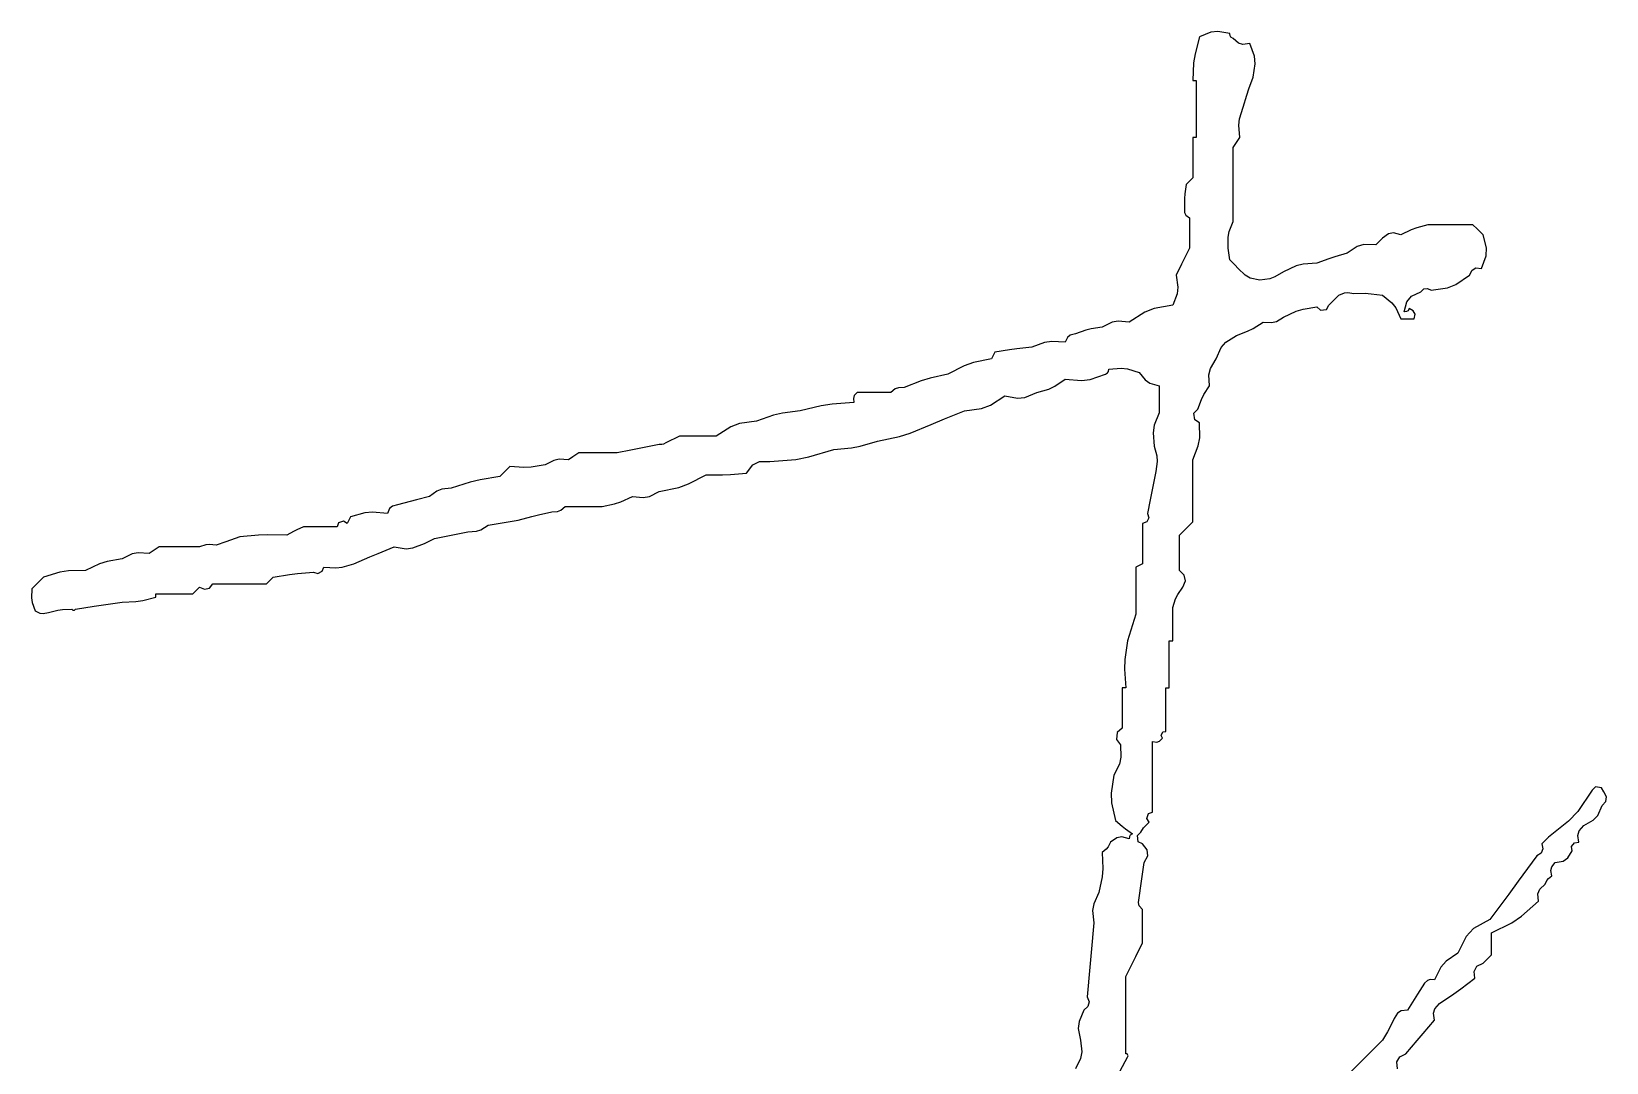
# Model space of a CAD drawing. Header units: inches. Extents: x 0 to 508000, y 0 to 738838.
# Drawn here: x 506592.2 to 506717.1, y 273773.8 to 273855.6 of the extents above; entities that cross this region are included whole.
import ezdxf

# ---------------------------------------------------------------- set-up
doc = ezdxf.new("R2010")
doc.units = ezdxf.units.IN
doc.header["$LTSCALE"] = 1000
doc.header["$MEASUREMENT"] = 0
doc.layers.get('0').update_dxf_attribs({"true_color": 0xffffff})
doc.layers.add('TK-TEXT', color=4, linetype='Continuous', true_color=0x00ffff)

# ---------------------------------------------------------------- blocks, each defined once
blk = doc.blocks.new('A$C4E5A0049')
at = {"lineweight": -3}
for p, q in [((5.9612, 16.3835), (5.9144, 16.3648)), ((5.9898, 16.3867), (5.9612, 16.3835)), ((6.0395, 16.3787), (5.9898, 16.3867)), ((6.0408, 16.3688), (6.0395, 16.3787)), ((6.0447, 16.3629), (6.0408, 16.3688)), ((5.9144, 16.3648), (5.8958, 16.2942)), ((6.0534, 16.3579), (6.0447, 16.3629)), ((6.0752, 16.3388), (6.0534, 16.3579)), ((6.0941, 16.3331), (6.0752, 16.3388)), ((6.1228, 16.3371), (6.0941, 16.3331)), ((6.1416, 16.2845), (6.1228, 16.3371)), ((5.8902, 16.2572), (5.8867, 16.1842)), ((5.8958, 16.2942), (5.8902, 16.2572)), ((6.1367, 16.1981), (6.1447, 16.2534)), ((6.1447, 16.2534), (6.1416, 16.2845)), ((5.8867, 16.1842), (5.8922, 16.1842)), ((5.8922, 16.1842), (5.895, 16.1842)), ((5.895, 16.1842), (5.9005, 16.1842)), ((5.9005, 16.1842), (5.9005, 16.0898)), ((6.1185, 16.1487), (6.1367, 16.1981)), ((6.095, 16.0731), (6.1101, 16.1236)), ((6.1101, 16.1236), (6.1185, 16.1487)), ((5.9005, 16.0898), (5.9005, 16.0425)), ((5.9005, 16.0425), (5.9005, 15.9481)), ((6.0806, 16.0249), (6.095, 16.0731)), ((6.0776, 15.9983), (6.0806, 16.0249)), ((6.0811, 15.9481), (6.0776, 15.9983)), ((5.8922, 15.9481), (5.8867, 15.9481)), ((5.8867, 15.9481), (5.8867, 15.8814)), ((5.895, 15.9481), (5.8922, 15.9481)), ((5.9005, 15.9481), (5.895, 15.9481)), ((6.0534, 15.9064), (6.0645, 15.9231)), ((6.0645, 15.9231), (6.07, 15.9314)), ((6.07, 15.9314), (6.0811, 15.9481)), ((5.8867, 15.8814), (5.8867, 15.8481)), ((5.8867, 15.8481), (5.8867, 15.7814)), ((6.0534, 15.7842), (6.0534, 15.9064)), ((5.8867, 15.7814), (5.8755, 15.7703)), ((6.0534, 15.723), (6.0534, 15.7842)), ((5.8543, 15.7149), (5.8529, 15.6953)), ((5.8589, 15.7536), (5.8543, 15.7149)), ((5.87, 15.7647), (5.8589, 15.7536)), ((5.8755, 15.7703), (5.87, 15.7647)), ((6.0534, 15.6008), (6.0534, 15.723)), ((5.8529, 15.6953), (5.8519, 15.6563)), ((5.8519, 15.6563), (5.8525, 15.6377)), ((5.8525, 15.6377), (5.8582, 15.6263)), ((5.8582, 15.6263), (5.8728, 15.6147)), ((5.8728, 15.6147), (5.8728, 15.5647)), ((6.0372, 15.5585), (6.0534, 15.6008)), ((6.8591, 15.5869), (6.8135, 15.5737)), ((6.9341, 15.5869), (6.8591, 15.5869)), ((6.9716, 15.5869), (6.9341, 15.5869)), ((7.0466, 15.5869), (6.9716, 15.5869)), ((7.0633, 15.5702), (7.0466, 15.5869)), ((5.8728, 15.5647), (5.8728, 15.5397)), ((5.8728, 15.5397), (5.8728, 15.4896)), ((6.0325, 15.4896), (6.0327, 15.5349)), ((6.0327, 15.5349), (6.0372, 15.5585)), ((6.6604, 15.5202), (6.6549, 15.5146)), ((6.6716, 15.5313), (6.6604, 15.5202)), ((6.6968, 15.5495), (6.6716, 15.5313)), ((6.718, 15.5533), (6.6968, 15.5495)), ((6.748, 15.5452), (6.718, 15.5533)), ((6.791, 15.5653), (6.748, 15.5452)), ((6.8135, 15.5737), (6.791, 15.5653)), ((7.0716, 15.5619), (7.0633, 15.5702)), ((7.0883, 15.5452), (7.0716, 15.5619)), ((7.1023, 15.4914), (7.0883, 15.5452)), ((5.8728, 15.4896), (5.8505, 15.4452)), ((6.0354, 15.4702), (6.0325, 15.4896)), ((6.0368, 15.4605), (6.0354, 15.4702)), ((6.0395, 15.441), (6.0368, 15.4605)), ((6.4752, 15.4537), (6.4501, 15.4454)), ((6.5257, 15.4688), (6.4752, 15.4537)), ((6.5664, 15.4965), (6.5257, 15.4688)), ((6.5945, 15.5048), (6.5664, 15.4965)), ((6.6438, 15.5035), (6.5945, 15.5048)), ((6.6549, 15.5146), (6.6438, 15.5035)), ((7.0814, 15.4063), (7.1006, 15.4585)), ((7.1006, 15.4585), (7.1023, 15.4914)), ((5.8394, 15.423), (5.8172, 15.3785)), ((5.8505, 15.4452), (5.8394, 15.423)), ((6.0534, 15.4271), (6.0395, 15.441)), ((6.0603, 15.4202), (6.0534, 15.4271)), ((6.0742, 15.4063), (6.0603, 15.4202)), ((6.1034, 15.3775), (6.0742, 15.4063)), ((6.2617, 15.3924), (6.2266, 15.3706)), ((6.3139, 15.4161), (6.2617, 15.3924)), ((6.3435, 15.4235), (6.3139, 15.4161)), ((6.4007, 15.4271), (6.3435, 15.4235)), ((6.4501, 15.4454), (6.4007, 15.4271)), ((7.0327, 15.3785), (7.0428, 15.3985)), ((7.0428, 15.3985), (7.059, 15.4078)), ((7.059, 15.4078), (7.0814, 15.4063)), ((5.8172, 15.3785), (5.8252, 15.3288)), ((5.8252, 15.3288), (5.822, 15.3002)), ((6.1244, 15.3662), (6.1034, 15.3775)), ((6.1645, 15.3577), (6.1244, 15.3662)), ((6.2054, 15.3631), (6.1645, 15.3577)), ((6.2266, 15.3706), (6.2054, 15.3631)), ((6.8433, 15.3209), (6.8578, 15.3234)), ((6.8578, 15.3234), (6.873, 15.316)), ((6.873, 15.316), (6.9409, 15.326)), ((6.9409, 15.326), (6.9761, 15.3398)), ((6.9761, 15.3398), (7.0327, 15.3785)), ((5.822, 15.3002), (5.8033, 15.2535)), ((6.4493, 15.2535), (6.4659, 15.2701)), ((6.4659, 15.2701), (6.4743, 15.2785)), ((6.4743, 15.2785), (6.491, 15.2952)), ((6.491, 15.2952), (6.5143, 15.3045)), ((6.5143, 15.3045), (6.5286, 15.3061)), ((6.5286, 15.3061), (6.5535, 15.3021)), ((6.5535, 15.3021), (6.6008, 15.3029)), ((6.6008, 15.3029), (6.6247, 15.3014)), ((6.6247, 15.3014), (6.6716, 15.2952)), ((6.6716, 15.2952), (6.71, 15.264)), ((6.71, 15.264), (6.7268, 15.2426)), ((6.7618, 15.2257), (6.7722, 15.2678)), ((6.7722, 15.2678), (6.7917, 15.2912)), ((6.7917, 15.2912), (6.8313, 15.309)), ((6.8313, 15.309), (6.8433, 15.3209)), ((5.6882, 15.2253), (5.6227, 15.184)), ((5.727, 15.2403), (5.6882, 15.2253)), ((5.8033, 15.2535), (5.727, 15.2403)), ((6.2326, 15.1866), (6.2617, 15.2049)), ((6.2617, 15.2049), (6.3145, 15.2289)), ((6.3145, 15.2289), (6.3433, 15.2376)), ((6.3433, 15.2376), (6.4007, 15.2465)), ((6.4007, 15.2465), (6.4148, 15.2329)), ((6.4148, 15.2329), (6.4395, 15.2364)), ((6.4395, 15.2364), (6.4493, 15.2535)), ((6.7268, 15.2426), (6.748, 15.1979)), ((6.748, 15.1979), (6.7702, 15.1979)), ((6.7718, 15.227), (6.7618, 15.2257)), ((6.7702, 15.1979), (6.7813, 15.1979)), ((6.7776, 15.2309), (6.7718, 15.227)), ((6.7827, 15.2396), (6.7776, 15.2309)), ((6.7813, 15.1979), (6.8035, 15.1979)), ((6.7993, 15.2311), (6.7827, 15.2396)), ((6.8067, 15.2163), (6.7993, 15.2311)), ((6.8035, 15.1979), (6.8067, 15.2163)), ((5.3793, 15.1303), (5.3676, 15.1205)), ((5.4004, 15.1354), (5.3793, 15.1303)), ((5.4437, 15.1504), (5.4004, 15.1354)), ((5.4663, 15.1561), (5.4437, 15.1504)), ((5.5116, 15.1632), (5.4663, 15.1561)), ((5.5522, 15.1831), (5.5116, 15.1632)), ((5.5776, 15.1879), (5.5522, 15.1831)), ((5.6227, 15.184), (5.5776, 15.1879)), ((6.0237, 15.1014), (6.0672, 15.1284)), ((6.0672, 15.1284), (6.1135, 15.1465)), ((6.1135, 15.1465), (6.1361, 15.1578)), ((6.1361, 15.1578), (6.1784, 15.184)), ((6.1784, 15.184), (6.2127, 15.1816)), ((6.2127, 15.1816), (6.2326, 15.1866)), ((5.1278, 15.0693), (5.067, 15.059)), ((5.1585, 15.0735), (5.1278, 15.0693)), ((5.2198, 15.0798), (5.1585, 15.0735)), ((5.2725, 15.0995), (5.2198, 15.0798)), ((5.3027, 15.104), (5.2725, 15.0995)), ((5.3588, 15.1007), (5.3027, 15.104)), ((5.3676, 15.1205), (5.3588, 15.1007)), ((5.9839, 15.0312), (6.004, 15.0783)), ((6.004, 15.0783), (6.0237, 15.1014)), ((4.9407, 15.0033), (4.8725, 14.9687)), ((4.9782, 15.0162), (4.9407, 15.0033)), ((5.0531, 15.0312), (4.9782, 15.0162)), ((5.0587, 15.0423), (5.0531, 15.0312)), ((5.0615, 15.0479), (5.0587, 15.0423)), ((5.067, 15.059), (5.0615, 15.0479)), ((5.9595, 14.9924), (5.9839, 15.0312)), ((4.7622, 14.9408), (4.6919, 14.9131)), ((4.7988, 14.9521), (4.7622, 14.9408)), ((4.8725, 14.9687), (4.7988, 14.9521)), ((5.3158, 14.9182), (5.3588, 14.9478)), ((5.3588, 14.9478), (5.4257, 14.9422)), ((5.4257, 14.9422), (5.4619, 14.9467)), ((5.4619, 14.9467), (5.5255, 14.9687)), ((5.5255, 14.9687), (5.5341, 14.9737)), ((5.5341, 14.9737), (5.538, 14.9796)), ((5.538, 14.9796), (5.5393, 14.9895)), ((5.5393, 14.9895), (5.5895, 14.9931)), ((5.5895, 14.9931), (5.6162, 14.9901)), ((5.6162, 14.9901), (5.6644, 14.9756)), ((5.6644, 14.9756), (5.6894, 14.9443)), ((5.6894, 14.9443), (5.7092, 14.9311)), ((5.9528, 14.9658), (5.9595, 14.9924)), ((5.9561, 14.9201), (5.9528, 14.9658)), ((4.4854, 14.8795), (4.4816, 14.8681)), ((4.4816, 14.8681), (4.4836, 14.8506)), ((4.4974, 14.8923), (4.4854, 14.8795)), ((4.553, 14.8923), (4.4974, 14.8923)), ((4.5808, 14.8923), (4.553, 14.8923)), ((4.6364, 14.8923), (4.5808, 14.8923)), ((4.655, 14.907), (4.6364, 14.8923)), ((4.6682, 14.912), (4.655, 14.907)), ((4.6919, 14.9131), (4.6682, 14.912)), ((5.0487, 14.84), (5.1087, 14.8784)), ((5.1087, 14.8784), (5.1609, 14.8688)), ((5.1609, 14.8688), (5.1916, 14.872)), ((5.1916, 14.872), (5.2407, 14.8923)), ((5.2407, 14.8923), (5.2909, 14.9065)), ((5.2909, 14.9065), (5.3158, 14.9182)), ((5.7092, 14.9311), (5.7477, 14.9201)), ((5.7477, 14.9201), (5.7477, 14.8756)), ((5.7477, 14.8756), (5.7477, 14.8534)), ((5.9221, 14.8638), (5.9321, 14.8838)), ((5.9321, 14.8838), (5.9561, 14.9201)), ((4.1877, 14.8068), (4.1508, 14.7983)), ((4.2613, 14.8159), (4.1877, 14.8068)), ((4.3486, 14.8377), (4.2613, 14.8159)), ((4.3938, 14.8448), (4.3486, 14.8377)), ((4.4836, 14.8506), (4.3938, 14.8448)), ((4.8862, 14.7941), (4.942, 14.8159)), ((4.942, 14.8159), (5.0124, 14.8264)), ((5.0124, 14.8264), (5.0487, 14.84)), ((5.7477, 14.8089), (5.7265, 14.7569)), ((5.7477, 14.8534), (5.7477, 14.8089)), ((5.8915, 14.8071), (5.9075, 14.8228)), ((5.8951, 14.7786), (5.8915, 14.8071)), ((5.9075, 14.8228), (5.9221, 14.8638)), ((3.974, 14.75), (3.914, 14.7117)), ((4.0103, 14.7636), (3.974, 14.75)), ((4.0807, 14.7742), (4.0103, 14.7636)), ((4.1508, 14.7983), (4.0807, 14.7742)), ((4.7171, 14.7245), (4.8031, 14.7603)), ((4.8031, 14.7603), (4.8585, 14.783)), ((4.8585, 14.783), (4.8862, 14.7941)), ((5.7265, 14.7569), (5.7219, 14.726)), ((5.9144, 14.7673), (5.8951, 14.7786)), ((5.9153, 14.7051), (5.9144, 14.7673)), ((3.6778, 14.677), (3.6222, 14.6658)), ((3.6892, 14.6777), (3.6778, 14.677)), ((3.6952, 14.6792), (3.6892, 14.6777)), ((3.7056, 14.6839), (3.6952, 14.6792)), ((3.7278, 14.695), (3.7056, 14.6839)), ((3.7389, 14.7006), (3.7278, 14.695)), ((3.7612, 14.7117), (3.7389, 14.7006)), ((3.8223, 14.7117), (3.7612, 14.7117)), ((3.8529, 14.7117), (3.8223, 14.7117)), ((3.914, 14.7117), (3.8529, 14.7117)), ((4.4734, 14.6636), (4.5101, 14.6706)), ((4.5101, 14.6706), (4.5808, 14.6908)), ((4.5808, 14.6908), (4.6719, 14.7104)), ((4.6719, 14.7104), (4.7171, 14.7245)), ((5.7219, 14.726), (5.7269, 14.67)), ((5.8867, 14.6144), (5.9093, 14.6723)), ((5.9093, 14.6723), (5.9153, 14.7051)), ((3.241, 14.6116), (3.2055, 14.5936)), ((3.263, 14.6163), (3.241, 14.6116)), ((3.3027, 14.6144), (3.263, 14.6163)), ((3.3194, 14.6256), (3.3027, 14.6144)), ((3.3277, 14.6311), (3.3194, 14.6256)), ((3.3444, 14.6422), (3.3277, 14.6311)), ((3.4083, 14.6422), (3.3444, 14.6422)), ((3.4403, 14.6422), (3.4083, 14.6422)), ((3.5042, 14.6422), (3.4403, 14.6422)), ((3.5181, 14.645), (3.5042, 14.6422)), ((3.525, 14.6464), (3.5181, 14.645)), ((3.5389, 14.6492), (3.525, 14.6464)), ((3.5945, 14.6603), (3.5389, 14.6492)), ((3.6222, 14.6658), (3.5945, 14.6603)), ((4.0652, 14.5936), (4.0928, 14.6074)), ((4.0928, 14.6074), (4.1363, 14.6075)), ((4.1363, 14.6075), (4.2433, 14.6156)), ((4.2433, 14.6156), (4.2973, 14.6256)), ((4.2973, 14.6256), (4.4002, 14.6561)), ((4.4002, 14.6561), (4.4734, 14.6636)), ((5.7269, 14.67), (5.7377, 14.6297)), ((5.7392, 14.6072), (5.7338, 14.5658)), ((5.7377, 14.6297), (5.7392, 14.6072)), ((5.8867, 14.5116), (5.8867, 14.6144)), ((3.0179, 14.545), (2.9363, 14.5305)), ((3.0346, 14.5616), (3.0179, 14.545)), ((3.0429, 14.57), (3.0346, 14.5616)), ((3.0596, 14.5867), (3.0429, 14.57)), ((3.1178, 14.5814), (3.0596, 14.5867)), ((3.1481, 14.5829), (3.1178, 14.5814)), ((3.2055, 14.5936), (3.1481, 14.5829)), ((3.7989, 14.5141), (3.8723, 14.5519)), ((3.8723, 14.5519), (3.939, 14.5517)), ((3.939, 14.5517), (3.9725, 14.5531)), ((3.9725, 14.5531), (4.039, 14.5589)), ((4.039, 14.5589), (4.0652, 14.5936)), ((5.7297, 14.545), (5.7269, 14.5311)), ((5.7311, 14.5519), (5.7297, 14.545)), ((5.7338, 14.5658), (5.7311, 14.5519)), ((2.7577, 14.4841), (2.7262, 14.4616)), ((2.7781, 14.492), (2.7577, 14.4841)), ((2.8165, 14.4964), (2.7781, 14.492)), ((2.8957, 14.5207), (2.8165, 14.4964)), ((2.9363, 14.5305), (2.8957, 14.5207)), ((3.6372, 14.4626), (3.6778, 14.4825)), ((3.6778, 14.4825), (3.7586, 14.4997)), ((3.7586, 14.4997), (3.7989, 14.5141)), ((5.7158, 14.4755), (5.7102, 14.4477)), ((5.7269, 14.5311), (5.7158, 14.4755)), ((5.8867, 14.4602), (5.8867, 14.5116)), ((2.5614, 14.412), (2.5526, 14.3922)), ((2.5731, 14.4218), (2.5614, 14.412)), ((2.5942, 14.4269), (2.5731, 14.4218)), ((2.6471, 14.4406), (2.5942, 14.4269)), ((2.6735, 14.4475), (2.6471, 14.4406)), ((2.7262, 14.4616), (2.6735, 14.4475)), ((3.2702, 14.4052), (3.2888, 14.42)), ((3.2888, 14.42), (3.35, 14.42)), ((3.35, 14.42), (3.3805, 14.42)), ((3.3805, 14.42), (3.4416, 14.42)), ((3.4416, 14.42), (3.4931, 14.4314)), ((3.4931, 14.4314), (3.5187, 14.4399)), ((3.5187, 14.4399), (3.5667, 14.4616)), ((3.5667, 14.4616), (3.6117, 14.4578)), ((3.6117, 14.4578), (3.6372, 14.4626)), ((5.7102, 14.4477), (5.6991, 14.3922)), ((5.8867, 14.3574), (5.8867, 14.4602)), ((2.3502, 14.3531), (2.3442, 14.3366)), ((2.3711, 14.3601), (2.3502, 14.3531)), ((2.3859, 14.3505), (2.3711, 14.3601)), ((2.3914, 14.3616), (2.3859, 14.3505)), ((2.3942, 14.3672), (2.3914, 14.3616)), ((2.3997, 14.3783), (2.3942, 14.3672)), ((2.4591, 14.3939), (2.3997, 14.3783)), ((2.4914, 14.3969), (2.4591, 14.3939)), ((2.5526, 14.3922), (2.4914, 14.3969)), ((2.9693, 14.3435), (3.0194, 14.3516)), ((3.0194, 14.3516), (3.0444, 14.3557)), ((3.0444, 14.3557), (3.0943, 14.3644)), ((3.0943, 14.3644), (3.1498, 14.3788)), ((3.1498, 14.3788), (3.1776, 14.3857)), ((3.1776, 14.3857), (3.2333, 14.3991)), ((3.2333, 14.3991), (3.257, 14.4003)), ((3.257, 14.4003), (3.2702, 14.4052)), ((5.6957, 14.357), (5.6783, 14.3505)), ((5.6783, 14.3505), (5.6783, 14.2838)), ((5.7044, 14.3743), (5.6957, 14.357)), ((5.6991, 14.3922), (5.7044, 14.3743)), ((5.8644, 14.3352), (5.8867, 14.3574)), ((1.9025, 14.2807), (1.8831, 14.2737)), ((1.9413, 14.2949), (1.9025, 14.2807)), ((2.0189, 14.3013), (1.9413, 14.2949)), ((2.058, 14.3027), (2.0189, 14.3013)), ((2.1358, 14.3019), (2.058, 14.3027)), ((2.1631, 14.3166), (2.1358, 14.3019)), ((2.1771, 14.3236), (2.1631, 14.3166)), ((2.2053, 14.3366), (2.1771, 14.3236)), ((2.2608, 14.3366), (2.2053, 14.3366)), ((2.2886, 14.3366), (2.2608, 14.3366)), ((2.3442, 14.3366), (2.2886, 14.3366)), ((2.722, 14.2755), (2.7304, 14.2796)), ((2.7304, 14.2796), (2.747, 14.288)), ((2.747, 14.288), (2.8026, 14.2991)), ((2.8026, 14.2991), (2.8304, 14.3046)), ((2.8304, 14.3046), (2.886, 14.3158)), ((2.886, 14.3158), (2.921, 14.3182)), ((2.921, 14.3182), (2.9398, 14.3244)), ((2.9398, 14.3244), (2.9693, 14.3435)), ((5.6783, 14.2838), (5.6783, 14.2505)), ((5.8311, 14.3019), (5.8533, 14.3241)), ((5.8311, 14.2435), (5.8311, 14.3019)), ((5.8533, 14.3241), (5.8644, 14.3352)), ((1.4957, 14.2245), (1.4551, 14.2046)), ((1.5212, 14.2293), (1.4957, 14.2245)), ((1.5662, 14.2255), (1.5212, 14.2293)), ((1.5829, 14.2366), (1.5662, 14.2255)), ((1.5912, 14.2421), (1.5829, 14.2366)), ((1.6079, 14.2532), (1.5912, 14.2421)), ((1.6746, 14.2532), (1.6079, 14.2532)), ((1.7079, 14.2532), (1.6746, 14.2532)), ((1.7746, 14.2532), (1.7079, 14.2532)), ((1.8011, 14.2622), (1.7746, 14.2532)), ((1.8164, 14.2637), (1.8011, 14.2622)), ((1.8441, 14.2602), (1.8164, 14.2637)), ((1.8831, 14.2737), (1.8441, 14.2602)), ((2.4803, 14.2116), (2.5137, 14.2255)), ((2.5137, 14.2255), (2.5803, 14.2532)), ((2.5803, 14.2532), (2.6301, 14.246)), ((2.6301, 14.246), (2.6584, 14.2491)), ((2.6584, 14.2491), (2.7054, 14.2671)), ((2.7054, 14.2671), (2.722, 14.2755)), ((5.6783, 14.2505), (5.6783, 14.1838)), ((5.8311, 14.2143), (5.8311, 14.2435)), ((5.8311, 14.156), (5.8311, 14.2143)), ((1.232, 14.1542), (1.196, 14.1485)), ((1.3023, 14.156), (1.232, 14.1542)), ((1.3606, 14.1827), (1.3023, 14.156)), ((1.3921, 14.1927), (1.3606, 14.1827)), ((1.4551, 14.2046), (1.3921, 14.1927)), ((2.1799, 14.1438), (2.2469, 14.1491)), ((2.2469, 14.1491), (2.2648, 14.1437)), ((2.2648, 14.1437), (2.2821, 14.1524)), ((2.2821, 14.1524), (2.2886, 14.1699)), ((2.2886, 14.1699), (2.3388, 14.1664)), ((2.3388, 14.1664), (2.3654, 14.1693)), ((2.3654, 14.1693), (2.4136, 14.1838)), ((2.4136, 14.1838), (2.4803, 14.2116)), ((5.6616, 14.1755), (5.6505, 14.1699)), ((5.6505, 14.1699), (5.6505, 14.0921)), ((5.6672, 14.1782), (5.6616, 14.1755)), ((5.6783, 14.1838), (5.6672, 14.1782)), ((5.8512, 14.1361), (5.8311, 14.156)), ((1.0994, 14.099), (1.08, 14.0796)), ((1.1092, 14.1088), (1.0994, 14.099)), ((1.1286, 14.1282), (1.1092, 14.1088)), ((1.196, 14.1485), (1.1286, 14.1282)), ((1.7635, 14.0754), (1.7746, 14.0865)), ((1.7746, 14.0865), (1.7958, 14.0778)), ((1.8156, 14.0828), (1.8302, 14.1004)), ((1.8302, 14.1004), (1.9191, 14.1004)), ((1.9191, 14.1004), (1.9635, 14.1004)), ((1.9635, 14.1004), (2.0524, 14.1004)), ((2.0524, 14.1004), (2.0636, 14.1115)), ((2.0636, 14.1115), (2.0691, 14.1171)), ((2.0691, 14.1171), (2.0802, 14.1282)), ((2.0802, 14.1282), (2.1465, 14.1396)), ((2.1465, 14.1396), (2.1799, 14.1438)), ((5.6505, 14.0921), (5.6505, 14.0532)), ((5.824, 14.0557), (5.845, 14.0865)), ((5.845, 14.0865), (5.8559, 14.1127)), ((5.8559, 14.1127), (5.8512, 14.1361)), ((1.08, 14.0796), (1.0791, 14.0431)), ((1.0791, 14.0431), (1.082, 14.0239)), ((1.082, 14.0239), (1.0939, 13.9893)), ((1.3773, 14.0129), (1.4551, 14.024)), ((1.4551, 14.024), (1.5112, 14.0275)), ((1.5112, 14.0275), (1.5394, 14.0317)), ((1.5394, 14.0317), (1.594, 14.0449)), ((1.594, 14.0532), (1.594, 14.0588)), ((1.594, 14.0588), (1.6551, 14.0588)), ((1.594, 14.0504), (1.594, 14.0532)), ((1.594, 14.0449), (1.594, 14.0504)), ((1.6551, 14.0588), (1.6857, 14.0588)), ((1.6857, 14.0588), (1.7468, 14.0588)), ((1.7468, 14.0588), (1.7579, 14.0699)), ((1.7579, 14.0699), (1.7635, 14.0754)), ((1.7958, 14.0778), (1.8156, 14.0828)), ((5.6505, 14.0532), (5.6505, 13.9754)), ((5.8033, 14.0032), (5.8153, 14.0385)), ((5.8153, 14.0385), (5.824, 14.0557)), ((1.0939, 13.9893), (1.1141, 13.9796)), ((1.1141, 13.9796), (1.1275, 13.9779)), ((1.1275, 13.9779), (1.1495, 13.9824)), ((1.1495, 13.9824), (1.1877, 13.9914)), ((1.1877, 13.9914), (1.2075, 13.9943)), ((1.2075, 13.9943), (1.2467, 13.9962)), ((1.2467, 13.9962), (1.2497, 13.9916)), ((1.2497, 13.9916), (1.2576, 13.9916)), ((1.2576, 13.9916), (1.2606, 13.9962)), ((1.2606, 13.9962), (1.3384, 14.0074)), ((1.3384, 14.0074), (1.3773, 14.0129)), ((5.6505, 13.9754), (5.6366, 13.931)), ((5.8033, 13.9476), (5.8033, 14.0032)), ((5.6296, 13.9087), (5.6158, 13.8643)), ((5.6366, 13.931), (5.6296, 13.9087)), ((5.8033, 13.9198), (5.8033, 13.9476)), ((5.8033, 13.8643), (5.8033, 13.9198)), ((5.6158, 13.8643), (5.6048, 13.7872)), ((5.7894, 13.7865), (5.7894, 13.8643)), ((5.7894, 13.8643), (5.795, 13.8643)), ((5.795, 13.8643), (5.7977, 13.8643)), ((5.7977, 13.8643), (5.8033, 13.8643)), ((5.6048, 13.7872), (5.6034, 13.7474)), ((5.7894, 13.7476), (5.7894, 13.7865)), ((5.6034, 13.7474), (5.6088, 13.6698)), ((5.7894, 13.6698), (5.7894, 13.7476)), ((5.6005, 13.6698), (5.5949, 13.6698)), ((5.5949, 13.6698), (5.5949, 13.6031)), ((5.6033, 13.6698), (5.6005, 13.6698)), ((5.6088, 13.6698), (5.6033, 13.6698)), ((5.7755, 13.5975), (5.7755, 13.6698)), ((5.7755, 13.6698), (5.7811, 13.6698)), ((5.7811, 13.6698), (5.7838, 13.6698)), ((5.7838, 13.6698), (5.7894, 13.6698)), ((5.5949, 13.6031), (5.5949, 13.5698)), ((5.5949, 13.5698), (5.5949, 13.5031)), ((5.7755, 13.5614), (5.7755, 13.5975)), ((5.5949, 13.5031), (5.5736, 13.485)), ((5.7755, 13.4892), (5.7755, 13.5614)), ((5.5736, 13.485), (5.5707, 13.4556)), ((5.5707, 13.4556), (5.588, 13.4336)), ((5.588, 13.4336), (5.5891, 13.3824)), ((5.7199, 13.3308), (5.7199, 13.4475)), ((5.7199, 13.4475), (5.7374, 13.4455)), ((5.7374, 13.4455), (5.7488, 13.4493)), ((5.7488, 13.4493), (5.7616, 13.4614)), ((5.7553, 13.4721), (5.7632, 13.4879)), ((5.7616, 13.4614), (5.7553, 13.4721)), ((5.7632, 13.4879), (5.7755, 13.4892)), ((5.5891, 13.3824), (5.5829, 13.3545)), ((5.5602, 13.3086), (5.5483, 13.2345)), ((5.5829, 13.3545), (5.5602, 13.3086)), ((5.7199, 13.2725), (5.7199, 13.3308)), ((5.7199, 13.1558), (5.7199, 13.2725)), ((7.5398, 13.2461), (7.48, 13.1583)), ((7.5537, 13.26), (7.5398, 13.2461)), ((7.579, 13.2564), (7.5537, 13.26)), ((7.5884, 13.2391), (7.579, 13.2564)), ((7.5993, 13.2195), (7.5884, 13.2391)), ((5.5483, 13.2345), (5.5498, 13.1941)), ((5.5498, 13.1941), (5.5671, 13.121)), ((7.5629, 13.1423), (7.5815, 13.1836)), ((7.5815, 13.1836), (7.5968, 13.1999)), ((7.5968, 13.1999), (7.5993, 13.2195)), ((5.5671, 13.121), (5.5939, 13.0976)), ((5.6903, 13.0992), (5.7061, 13.1141)), ((5.6964, 13.1288), (5.7034, 13.1498)), ((5.7061, 13.1141), (5.6964, 13.1288)), ((5.7034, 13.1498), (5.7199, 13.1558)), ((7.4423, 13.1177), (7.3592, 13.0516)), ((7.48, 13.1583), (7.4423, 13.1177)), ((7.5051, 13.1002), (7.5445, 13.1223)), ((7.5445, 13.1223), (7.5629, 13.1423)), ((5.5715, 13.0489), (5.5463, 13.0307)), ((5.5927, 13.0527), (5.5715, 13.0489)), ((5.6227, 13.0446), (5.5927, 13.0527)), ((5.5939, 13.0976), (5.6079, 13.0865)), ((5.6079, 13.0865), (5.6366, 13.0655)), ((5.624, 13.0546), (5.6227, 13.0446)), ((5.6279, 13.0604), (5.624, 13.0546)), ((5.6366, 13.0655), (5.6279, 13.0604)), ((5.6574, 13.0585), (5.6713, 13.0724)), ((5.661, 13.0332), (5.6574, 13.0585)), ((5.6713, 13.0724), (5.6831, 13.0906)), ((5.6831, 13.0906), (5.6903, 13.0992)), ((7.3481, 13.0405), (7.3425, 13.0349)), ((7.3592, 13.0516), (7.3481, 13.0405)), ((7.4803, 13.0595), (7.4859, 13.0784)), ((7.4842, 13.0307), (7.4803, 13.0595)), ((7.4859, 13.0784), (7.5051, 13.1002)), ((5.5286, 13.0025), (5.5116, 12.9891)), ((5.5116, 12.9891), (5.5141, 12.9222)), ((5.5361, 13.0116), (5.5286, 13.0025)), ((5.5463, 13.0307), (5.5361, 13.0116)), ((5.6783, 13.0238), (5.661, 13.0332)), ((5.6976, 12.9999), (5.6783, 13.0238)), ((5.6999, 12.9743), (5.6976, 12.9999)), ((7.3288, 12.9859), (7.3106, 12.9752)), ((7.3363, 13.0032), (7.3288, 12.9859)), ((7.3425, 13.0349), (7.3314, 13.0238)), ((7.3314, 13.0238), (7.3363, 13.0032)), ((7.4396, 12.9666), (7.4565, 12.996)), ((7.4544, 13.0137), (7.4665, 13.0289)), ((7.4565, 12.996), (7.4544, 13.0137)), ((7.4665, 13.0289), (7.4842, 13.0307)), ((5.5141, 12.9222), (5.5113, 12.8879)), ((5.6769, 12.889), (5.6852, 12.9474)), ((5.6852, 12.9474), (5.6999, 12.9743)), ((7.3106, 12.9752), (7.2333, 12.8692)), ((7.3687, 12.9143), (7.3725, 12.9296)), ((7.3731, 12.8918), (7.3687, 12.9143)), ((7.3725, 12.9296), (7.387, 12.9474)), ((7.387, 12.9474), (7.4204, 12.9531)), ((7.4204, 12.9531), (7.4396, 12.9666)), ((5.5113, 12.8879), (5.4977, 12.8224)), ((5.6644, 12.8015), (5.6727, 12.8599)), ((5.6727, 12.8599), (5.6769, 12.889)), ((7.2333, 12.8692), (7.1944, 12.8164)), ((7.3232, 12.8369), (7.3453, 12.8571)), ((7.3453, 12.8571), (7.3528, 12.8732)), ((7.3528, 12.8732), (7.359, 12.881)), ((7.359, 12.881), (7.3731, 12.8918)), ((5.4977, 12.8224), (5.4763, 12.7764)), ((5.6613, 12.7815), (5.6644, 12.8015)), ((5.6651, 12.7682), (5.6613, 12.7815)), ((7.1944, 12.8164), (7.1161, 12.7112)), ((7.2475, 12.7249), (7.3175, 12.7876)), ((7.3154, 12.8175), (7.3232, 12.8369)), ((7.3175, 12.7876), (7.3154, 12.8175)), ((5.4763, 12.7764), (5.4716, 12.7478)), ((5.4716, 12.7478), (5.4768, 12.6973)), ((5.6783, 12.7529), (5.6651, 12.7682)), ((5.6783, 12.6973), (5.6783, 12.7529)), ((7.2072, 12.6975), (7.2475, 12.7249)), ((5.4768, 12.6973), (5.4657, 12.5751)), ((5.6783, 12.6696), (5.6783, 12.6973)), ((5.6783, 12.614), (5.6783, 12.6696)), ((7.049, 12.6742), (7.0177, 12.6412)), ((7.1161, 12.7112), (7.049, 12.6742)), ((7.123, 12.6557), (7.2072, 12.6975)), ((7.123, 12.6195), (7.123, 12.6557)), ((5.6505, 12.5584), (5.6783, 12.614)), ((7.0177, 12.6412), (6.9841, 12.5723)), ((7.123, 12.6015), (7.123, 12.6195)), ((7.123, 12.5654), (7.123, 12.6015)), ((5.4657, 12.5751), (5.4602, 12.514)), ((5.6088, 12.4751), (5.6366, 12.5306)), ((5.6366, 12.5306), (5.6505, 12.5584)), ((6.9357, 12.5385), (6.914, 12.5137)), ((6.9841, 12.5723), (6.9357, 12.5385)), ((7.0629, 12.5175), (7.0883, 12.5306)), ((7.0883, 12.5306), (7.1022, 12.5445)), ((7.1022, 12.5445), (7.1092, 12.5515)), ((7.1092, 12.5515), (7.123, 12.5654)), ((5.4602, 12.514), (5.4491, 12.3917)), ((5.6088, 12.3473), (5.6088, 12.4751)), ((6.858, 12.4593), (6.8452, 12.4473)), ((6.8694, 12.4632), (6.858, 12.4593)), ((6.8869, 12.4612), (6.8694, 12.4632)), ((6.914, 12.5137), (6.8869, 12.4612)), ((6.9966, 12.4246), (7.0536, 12.4681)), ((7.0513, 12.4966), (7.0629, 12.5175)), ((7.0536, 12.4681), (7.0513, 12.4966)), ((5.4491, 12.3917), (5.4575, 12.3704)), ((6.8174, 12.4028), (6.8035, 12.3806)), ((6.8452, 12.4473), (6.8174, 12.4028)), ((6.9077, 12.3639), (6.9674, 12.4037)), ((6.9674, 12.4037), (6.9966, 12.4246)), ((5.4352, 12.3361), (5.4158, 12.2897)), ((5.4526, 12.3509), (5.4352, 12.3361)), ((5.4575, 12.3704), (5.4526, 12.3509)), ((5.6088, 12.2834), (5.6088, 12.3473)), ((6.7337, 12.3238), (6.7202, 12.3014)), ((6.7496, 12.3338), (6.7337, 12.3238)), ((6.7757, 12.3361), (6.7496, 12.3338)), ((6.8035, 12.3806), (6.7757, 12.3361)), ((6.8829, 12.3232), (6.8886, 12.3421)), ((6.8869, 12.2945), (6.8829, 12.3232)), ((6.8886, 12.3421), (6.9077, 12.3639)), ((5.4158, 12.2897), (5.4126, 12.2607)), ((5.4126, 12.2607), (5.4213, 12.2111)), ((5.6088, 12.1555), (5.6088, 12.2834)), ((6.7029, 12.2642), (6.6931, 12.246)), ((6.7202, 12.3014), (6.7029, 12.2642)), ((6.8397, 12.2388), (6.8869, 12.2945)), ((5.4213, 12.2111), (5.4267, 12.1635)), ((6.6716, 12.2111), (6.6188, 12.1583)), ((6.6931, 12.246), (6.6716, 12.2111)), ((6.7688, 12.1555), (6.8161, 12.211)), ((6.8161, 12.211), (6.8397, 12.2388)), ((5.4218, 12.136), (5.4004, 12.093)), ((5.4267, 12.1635), (5.4218, 12.136)), ((5.5858, 12.0849), (5.6158, 12.1417)), ((5.615, 12.1549), (5.6088, 12.1555)), ((5.6189, 12.147), (5.615, 12.1549)), ((5.6158, 12.1417), (5.6189, 12.147)), ((6.5924, 12.1319), (6.5396, 12.0791)), ((6.6188, 12.1583), (6.5924, 12.1319)), ((6.7317, 12.1215), (6.7434, 12.1425)), ((6.7434, 12.1425), (6.7688, 12.1555)), ((6.7341, 12.093), (6.7317, 12.1215))]:
    blk.add_line(p, q, dxfattribs=at)
blk = doc.blocks.new('+A9S5D+9F')
at = {"layer": 'TK-TEXT', "xscale": 38.34000000000001, "yscale": 38.34000000000001}
blk.add_blockref('A$C4E5A0049', (107505.12, -4779.16), dxfattribs=at)

msp = doc.modelspace()

# ---------------------------------------------------------------- block references
at = {"xscale": 0.5, "yscale": 0.5}
msp.add_blockref('+A9S5D+9F', (452818.91, 275931.01), dxfattribs=at)

doc.saveas('drawing.dxf')
